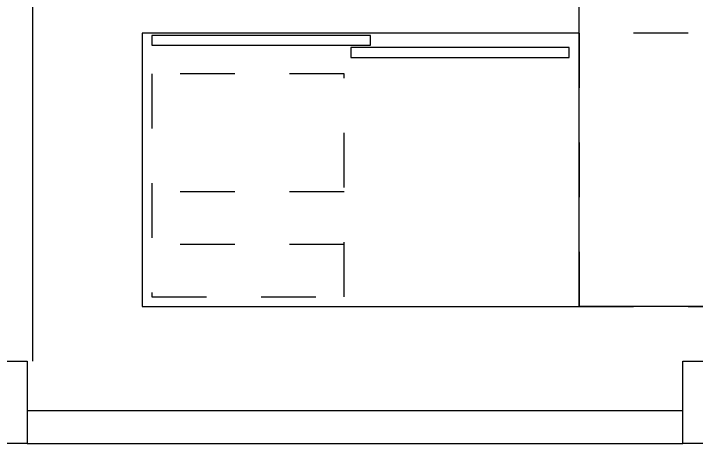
# Model space of a CAD drawing. Extents: x -1.7 to 87, y -33.6 to 19.
# Drawn here: x 10.13 to 11.38, y -0.2 to 0.586 of the extents above; entities that cross this region are included whole.
import ezdxf

# ---------------------------------------------------------------- set-up
doc = ezdxf.new("R2010")
doc.units = 0
doc.linetypes.add('DASHED2', pattern=[9.525, 6.35, -3.175])
doc.linetypes.add('HIDDEN', pattern=[0.375, 0.25, -0.125])
for name, color, linetype in [('AR-DIV', 2, 'Continuous'), ('AR-ESQ', 2, 'Continuous'), ('AR-MOB', 2, 'Continuous')]:
    doc.layers.add(name, color=color, linetype=linetype)

# ---------------------------------------------------------------- blocks, each defined once
blk = doc.blocks.new('ar-mob.33')
at = {"color": 252, "linetype": 'DASHED2', "ltscale": 0.01}
blk.add_line((42.7837, -5.9958), (42.4317, -5.9958), dxfattribs=at)
at = {"color": 252, "linetype": 'HIDDEN', "ltscale": 0.01}
blk.add_line((42.7837, -6.0917), (42.4317, -6.0917), dxfattribs=at)
at = {"color": 2}
blk.add_lwpolyline([(44.0837, -6.2056), (43.2137, -6.2056), (43.2137, -4.4056), (44.0837, -4.4056)], dxfattribs=at)
at = {"color": 1}
for points in [[(43.2137, -5.7056), (42.4137, -5.7056), (42.4137, -6.2056), (43.2137, -6.2056)], [(42.8317, -5.7096), (42.4317, -5.7096), (42.4317, -5.7276), (42.8317, -5.7276)], [(43.1957, -5.7316), (42.7957, -5.7316), (42.7957, -5.7496), (43.1957, -5.7496)]]:
    blk.add_lwpolyline(points, close=True, dxfattribs=at)
at = {"color": 252, "linetype": 'DASHED2', "ltscale": 0.01}
for points in [[(43.8137, -5.7056), (43.2137, -5.7056), (43.2137, -6.2056), (43.8137, -6.2056)], [(42.7837, -5.78), (42.4317, -5.78), (42.4317, -6.1876), (42.7837, -6.1876)]]:
    blk.add_lwpolyline(points, close=True, dxfattribs=at)

msp = doc.modelspace()

# ---------------------------------------------------------------- linework, layer by layer
at = {"layer": 'AR-DIV'}
msp.add_line((10.165, -0.05), (10.165, 6.71), dxfattribs=at)
at = {"layer": 'AR-ESQ'}
for points in [[(10.155, -0.05), (10.155, -0.2), (10.105, -0.2), (10.105, -0.05)], [(11.405, -0.05), (11.405, -0.2), (11.355, -0.2), (11.355, -0.05)]]:
    msp.add_lwpolyline(points, close=True, dxfattribs=at)
msp.add_lwpolyline([(10.155, -0.14), (11.355, -0.14)], dxfattribs=at)
at = {"layer": 'AR-ESQ', "color": 1}
msp.add_lwpolyline([(10.155, -0.2), (11.355, -0.2)], dxfattribs=at)

# ---------------------------------------------------------------- block references
at = {"layer": 'AR-MOB'}
msp.add_blockref('ar-mob.33', (-32.0487, 6.2556), dxfattribs=at)

doc.saveas('drawing.dxf')
